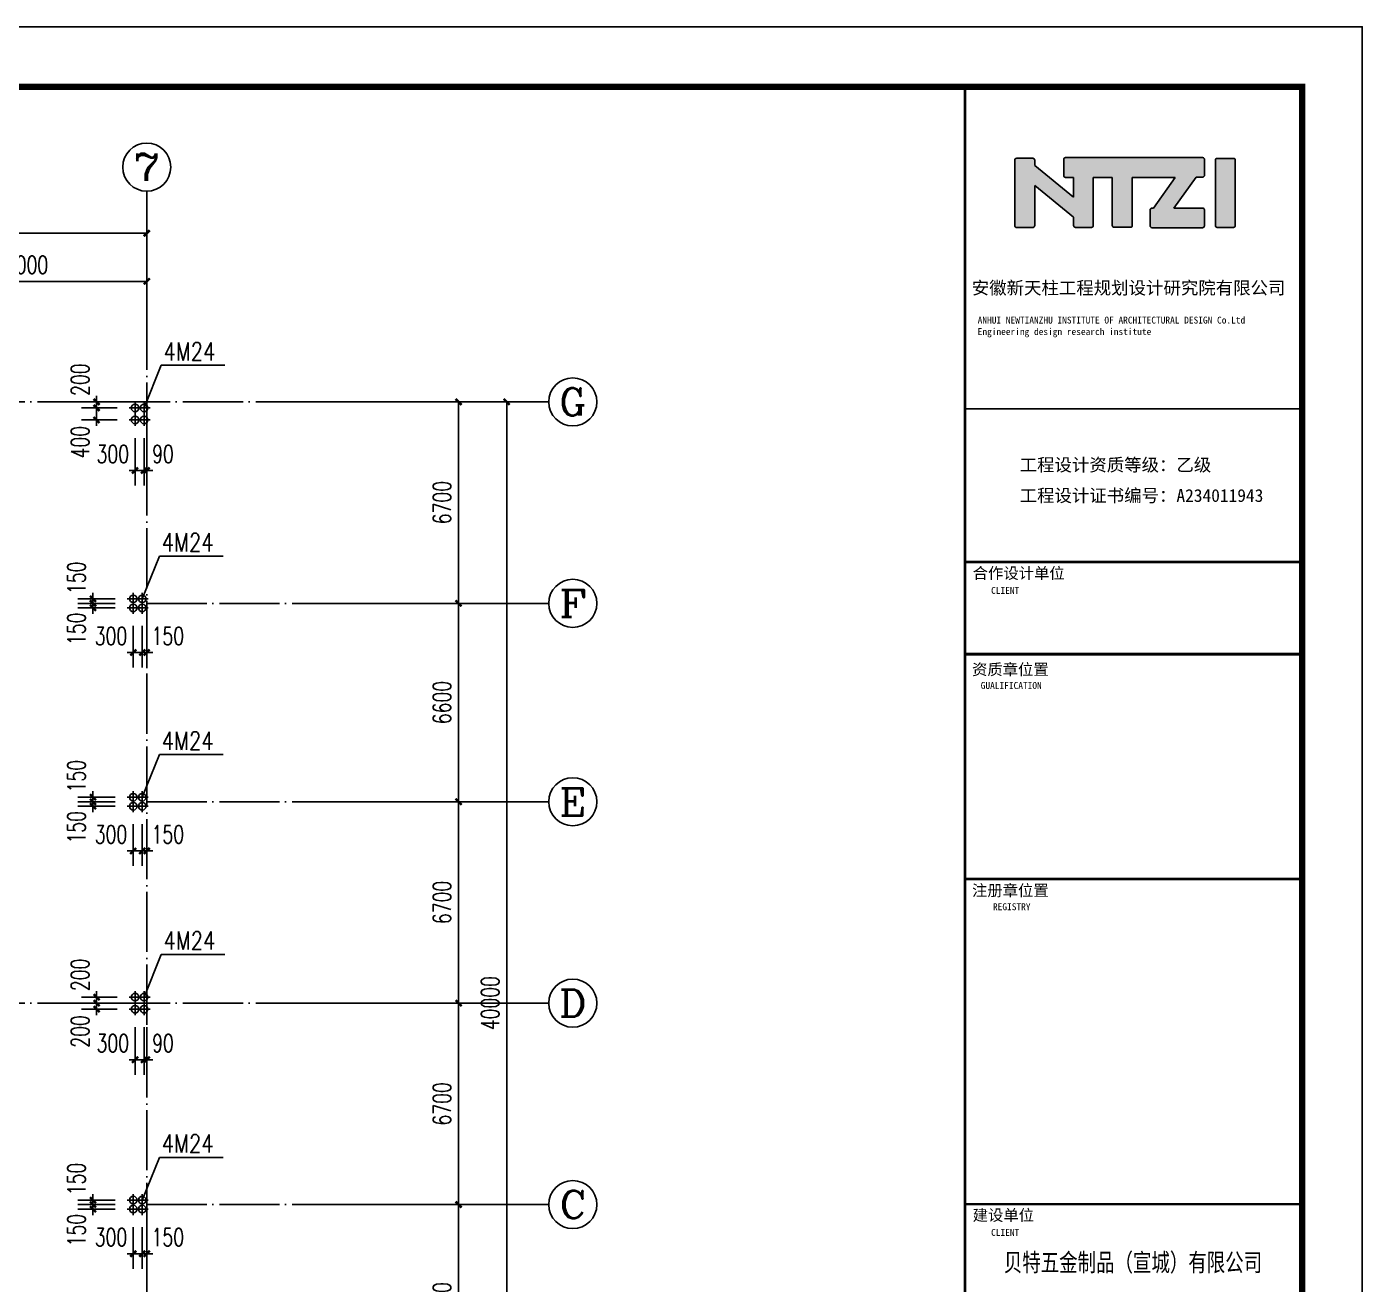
# Model space of a CAD drawing. Extents: x 36360094 to 36697644, y 75306 to 425482.
# Drawn here: x 36434463 to 36478894, y 117474 to 159306 of the extents above; entities that cross this region are included whole.
import ezdxf
from ezdxf.enums import TextEntityAlignment as Align

# ---------------------------------------------------------------- set-up
doc = ezdxf.new("R2010")
doc.units = 0
doc.header["$LTSCALE"] = 1000
doc.header["$MEASUREMENT"] = 0
for name, pattern in [('ACAD_ISO04W100', [30.5, 24, -3, 0.5, -3]), ('CENTER', [2, 1.25, -0.25, 0.25, -0.25]), ('DOTE', [2.42, 2, -0.2, 0.02, -0.2])]:
    doc.linetypes.add(name, pattern=pattern)
doc.layers.get('0').update_dxf_attribs({"linetype": 'CONTINUOUS'})
doc.layers.get('DEFPOINTS').update_dxf_attribs({"linetype": 'CONTINUOUS'})
for name, color, linetype in [('AXIS', 3, 'CONTINUOUS'), ('AXIS_TEXT', 7, 'CONTINUOUS'), ('DOTE', 1, 'ACAD_ISO04W100'), ('PUB_DIM', 3, 'CONTINUOUS'), ('PUB_TAB', 7, 'CONTINUOUS'), ('PUB_TEXT', 7, 'CONTINUOUS'), ('PUB_TITLE', 4, 'CONTINUOUS'), ('ROOF', 7, 'CONTINUOUS'), ('中心线', 9, 'CENTER'), ('锚栓', 6, 'CONTINUOUS')]:
    doc.layers.add(name, color=color, linetype=linetype)
doc.styles.add('_TCH_AXIS', font='COMPLEX', dxfattribs={"bigfont": 'GBCBIG'})
doc.styles.add('_TCH_DIM_T3', font='SIMPLEX', dxfattribs={"width": 0.705882, "bigfont": 'GBCBIG'})
doc.styles.add('character', font='romans.shx', dxfattribs={"width": 0.618, "bigfont": 'gbhzfs.shx'})
doc.styles.add('COMPLEX', font='COMPLEX')
doc.styles.add('STYLE-黑体', font='simhei.ttf')
doc.styles.add('TQ', font='')
doc.styles.get('TQ').set_extended_font_data('SimSun')
doc.dimstyles.new('_TCH_ARCH&&200', dxfattribs={"dimtxt": 595, "dimasz": 200, "dimexe": 500, "dimexo": 600, "dimgap": 252.5, "dimtad": 1, "dimdec": 0, "dimzin": 0, "dimdsep": 46, "dimtxsty": '_TCH_DIM_T3', "dimblk": 'ARCHTICK', "dimcen": 0.09, "dimclrt": 7, "dimazin": 2, "dimtfac": 1, "dimtdec": 0, "dimtix": 1, "dimtmove": 2, "dimatfit": 3, "dimfxl": 0, "dimtolj": 1, "dimtzin": 0, "dimarcsym": 0})

# ---------------------------------------------------------------- blocks, each defined once
blk = doc.blocks.new('tk0')
h = blk.add_hatch(color=256)
h.paths.add_polyline_path([(32852392, -1204546), (32853685, -1205603), (32853685, -1205878, 0.414214), (32853749, -1205942), (32854275, -1205942, 0.414214), (32854339, -1205878), (32854339, -1204280), (32854967, -1204280), (32854967, -1205875, 0.414214), (32855031, -1205939), (32855571, -1205939, 0.414214), (32855635, -1205875), (32855635, -1204280), (32857060, -1204280), (32856336, -1205302), (32856292, -1205302, 0.414214), (32856228, -1205366), (32856228, -1205892, 0.414214), (32856292, -1205956), (32857972, -1205956, 0.414214), (32858036, -1205892), (32858036, -1205362, 0.414214), (32857972, -1205298), (32857012, -1205298), (32857761, -1204270), (32857974, -1204270, 0.414214), (32858038, -1204206), (32858038, -1203685, 0.414214), (32857974, -1203621), (32853417, -1203621, 0.414214), (32853353, -1203685), (32853353, -1204218, 0.414214), (32853417, -1204282), (32853679, -1204282), (32853679, -1204939), (32852388, -1203885), (32852389, -1203708, 0.41489), (32852325, -1203644), (32851789, -1203644, 0.414214), (32851725, -1203708), (32851725, -1205882, 0.414214), (32851789, -1205946), (32852328, -1205946, 0.414214), (32852392, -1205882)])
h.paths.add_polyline_path([(32858400, -1205878, 0.414214), (32858464, -1205942), (32858999, -1205942, 0.414214), (32859063, -1205878), (32859063, -1203710, 0.414214), (32858999, -1203646), (32858464, -1203646, 0.414214), (32858400, -1203710)])
for p, q in [((32853417, -1203621), (32857974, -1203621)), ((32851725, -1205882), (32851725, -1203708)), ((32851789, -1203644), (32852325, -1203644)), ((32852389, -1203708), (32852388, -1203885)), ((32852388, -1203885), (32853679, -1204939)), ((32853353, -1204218), (32853353, -1203685)), ((32858038, -1203685), (32858038, -1204206)), ((32858400, -1205878), (32858400, -1203710)), ((32858464, -1203646), (32858999, -1203646)), ((32859063, -1203710), (32859063, -1205878)), ((32853679, -1204282), (32853417, -1204282)), ((32853679, -1204939), (32853679, -1204282)), ((32854967, -1204280), (32854339, -1204280)), ((32854339, -1204280), (32854339, -1205878)), ((32854967, -1205875), (32854967, -1204280)), ((32857060, -1204280), (32855635, -1204280)), ((32855635, -1204280), (32855635, -1205875)), ((32856336, -1205302), (32857060, -1204280)), ((32857761, -1204270), (32857012, -1205298)), ((32857974, -1204270), (32857761, -1204270)), ((32853685, -1205603), (32852392, -1204546)), ((32852392, -1204546), (32852392, -1205882)), ((32856228, -1205892), (32856228, -1205366)), ((32856292, -1205302), (32856336, -1205302)), ((32857012, -1205298), (32857972, -1205298)), ((32858036, -1205362), (32858036, -1205892)), ((32853685, -1205878), (32853685, -1205603)), ((32852328, -1205946), (32851789, -1205946)), ((32854275, -1205942), (32853749, -1205942)), ((32855571, -1205939), (32855031, -1205939)), ((32857972, -1205956), (32856292, -1205956)), ((32858999, -1205942), (32858464, -1205942))]:
    blk.add_line(p, q)
for centre, start, end in [((32853417, -1203685), 90, 180), ((32857974, -1203685), 0, 90), ((32851789, -1203708), 90, 180), ((32852325, -1203708), 359.8676, 90), ((32858464, -1203710), 90, 180), ((32858999, -1203710), 0, 90), ((32853417, -1204218), 180, 270), ((32857974, -1204206), 270, 0), ((32856292, -1205366), 90, 180), ((32857972, -1205362), 0, 90), ((32851789, -1205882), 180, 270), ((32852328, -1205882), 270, 0), ((32853749, -1205878), 180, 270), ((32854275, -1205878), 270, 0), ((32855031, -1205875), 180, 270), ((32855571, -1205875), 270, 0), ((32856292, -1205892), 180, 270), ((32857972, -1205892), 270, 0), ((32858464, -1205878), 180, 270), ((32858999, -1205878), 270, 0)]:
    blk.add_arc(centre, 64, start, end)
at = {"layer": 'PUB_TEXT'}
for q in [(32859815, -1201267), (32861287, -1202326)]:
    blk.add_line((32861287, -1201267), q, dxfattribs=at)
at = {"layer": 'PUB_TITLE'}
blk.add_line((32861287, -1201267), (32850067, -1201267), dxfattribs=at)
at = {"layer": 'PUB_TITLE', "lineweight": 40}
blk.add_line((32850062, -1220138), (32861282, -1220138), dxfattribs=at)
for points, const_width in [([(32850067, -1201267), (32850067, -1281267)], 85), ([(32850067, -1211977), (32861287, -1211977)], 51), ([(32850067, -1217077), (32861287, -1217077)], 85), ([(32850067, -1220137), (32861287, -1220137)], 85), ([(32850062, -1227618), (32861282, -1227618)], 85), ([(32850067, -1238433), (32861287, -1238433)], 85)]:
    blk.add_lwpolyline(points, dxfattribs=dict(at, const_width=const_width))
at = {"layer": 'PUB_TEXT', "char_height": 425, "attachment_point": 1, "style": 'TQ'}
for s, insert in [('安徽新天柱工程规划设计研究院有限公司 ', (32850295, -1207742)), ('工程设计资质等级：乙级 ', (32851887, -1213629)), ('工程设计证书编号：A234011943 ', (32851887, -1214649))]:
    blk.add_mtext(s, dxfattribs=dict(at, insert=insert))
at = {"layer": 'PUB_TEXT', "attachment_point": 1, "style": 'TQ'}
for s, insert, char_height, width in [('ANHUI NEWTIANZHU INSTITUTE OF ARCHITECTURAL DESIGN Co.Ltd\\PEngineering design research institute', (32850492, -1208912), 229.5, 10514.71), ('合作设计单位', (32850326, -1217257), 374, 3498.52), ('CLIENT', (32850938, -1217903), 229.5, 4799.1), ('资质章位置', (32850304, -1220460), 374, 4250), ('GUALIFICATION', (32850593, -1221066), 229.5, 5361.8), ('注册章位置', (32850304, -1227811), 374, 3060), ('REGISTRY', (32851001, -1228427), 229.5, 4799.1), ('建设单位', (32850326, -1238613), 374, 2223.6), ('CLIENT', (32850938, -1239259), 229.5, 4799.1)]:
    blk.add_mtext(s, dxfattribs=dict(at, insert=insert, char_height=char_height, width=width))
blk = doc.blocks.new('m')
at = {"layer": '锚栓'}
for p, q in [((2858390, 836587), (2858985, 836587)), ((2858688, 836885), (2858688, 836290))]:
    blk.add_line(p, q, dxfattribs=at)
blk.add_circle((2858688, 836587), 189, dxfattribs=at)
blk = doc.blocks.new('_ArchTick')
at = {"color": 0, "linetype": 'ByBlock', "const_width": 0.4}
blk.add_lwpolyline([(-0.5, -0.5), (0.5, 0.5)], dxfattribs=at)
blk = doc.blocks.new('*D468')
at = {"layer": 'DEFPOINTS', "color": 0}
for p in [(36436668, 140125), (36438007, 140125), (36438007, 139975)]:
    blk.add_point(p, dxfattribs=at)
at = {"layer": 'PUB_DIM', "color": 0, "lineweight": -2}
for p, q in [((36437407, 140125), (36436168, 140125)), ((36437407, 139975), (36436168, 139975)), ((36436668, 140125), (36436668, 140325)), ((36436668, 139975), (36436668, 140125)), ((36436668, 139975), (36436668, 139775))]:
    blk.add_line(p, q, dxfattribs=at)
at = {"layer": 'PUB_DIM', "color": 0, "lineweight": -2, "xscale": 200, "yscale": 200, "zscale": 200}
for p, rotation in [((36436668, 140125), 270), ((36436668, 139975), 90)]:
    blk.add_blockref('_ArchTick', p, dxfattribs=dict(at, rotation=rotation))
at = {"layer": 'PUB_DIM', "color": 7, "insert": (36436118, 139275), "char_height": 595, "attachment_point": 5, "rotation": 90, "style": '_TCH_DIM_T3'}
blk.add_mtext('\\A1;150', dxfattribs=at)
blk = doc.blocks.new('*D469')
at = {"layer": 'DEFPOINTS', "color": 0}
for p in [(36436668, 140275), (36438007, 140275), (36438007, 140125)]:
    blk.add_point(p, dxfattribs=at)
at = {"layer": 'PUB_DIM', "color": 0, "lineweight": -2}
for p, q in [((36436668, 140275), (36436668, 140475)), ((36437407, 140275), (36436168, 140275)), ((36437407, 140125), (36436168, 140125)), ((36436668, 140125), (36436668, 140275)), ((36436668, 140125), (36436668, 139925))]:
    blk.add_line(p, q, dxfattribs=at)
at = {"layer": 'PUB_DIM', "color": 0, "lineweight": -2, "xscale": 200, "yscale": 200, "zscale": 200}
for p, rotation in [((36436668, 140275), 270), ((36436668, 140125), 90)]:
    blk.add_blockref('_ArchTick', p, dxfattribs=dict(at, rotation=rotation))
at = {"layer": 'PUB_DIM', "color": 7, "insert": (36436118, 140975), "char_height": 595, "attachment_point": 5, "rotation": 90, "style": '_TCH_DIM_T3'}
blk.add_mtext('\\A1;150', dxfattribs=at)
blk = doc.blocks.new('*D470')
at = {"layer": 'DEFPOINTS', "color": 0}
for p in [(36438307, 139975), (36438457, 139975), (36438457, 138489)]:
    blk.add_point(p, dxfattribs=at)
at = {"layer": 'PUB_DIM', "color": 0, "lineweight": -2}
for p, q in [((36438307, 139375), (36438307, 137989)), ((36438457, 139375), (36438457, 137989)), ((36438307, 138489), (36438107, 138489)), ((36438307, 138489), (36438457, 138489)), ((36438457, 138489), (36438657, 138489))]:
    blk.add_line(p, q, dxfattribs=at)
at = {"layer": 'PUB_DIM', "color": 0, "lineweight": -2, "xscale": 200, "yscale": 200, "zscale": 200}
blk.add_blockref('_ArchTick', (36438307, 138489), dxfattribs=at)
at = {"layer": 'PUB_DIM', "color": 0, "lineweight": -2, "xscale": 200, "yscale": 200, "zscale": 200, "rotation": 180}
blk.add_blockref('_ArchTick', (36438457, 138489), dxfattribs=at)
at = {"layer": 'PUB_DIM', "color": 7, "insert": (36439157, 139039), "char_height": 595, "attachment_point": 5, "style": '_TCH_DIM_T3'}
blk.add_mtext('\\A1;150', dxfattribs=at)
blk = doc.blocks.new('*D471')
at = {"layer": 'DEFPOINTS', "color": 0}
for p in [(36438007, 139975), (36438307, 139975), (36438307, 138489)]:
    blk.add_point(p, dxfattribs=at)
at = {"layer": 'PUB_DIM', "color": 0, "lineweight": -2}
for p, q in [((36438007, 139375), (36438007, 137989)), ((36438307, 139375), (36438307, 137989)), ((36438007, 138489), (36437807, 138489)), ((36438007, 138489), (36438307, 138489)), ((36438307, 138489), (36438507, 138489))]:
    blk.add_line(p, q, dxfattribs=at)
at = {"layer": 'PUB_DIM', "color": 0, "lineweight": -2, "xscale": 200, "yscale": 200, "zscale": 200}
blk.add_blockref('_ArchTick', (36438007, 138489), dxfattribs=at)
at = {"layer": 'PUB_DIM', "color": 0, "lineweight": -2, "xscale": 200, "yscale": 200, "zscale": 200, "rotation": 180}
blk.add_blockref('_ArchTick', (36438307, 138489), dxfattribs=at)
at = {"layer": 'PUB_DIM', "color": 7, "insert": (36437267, 139039), "char_height": 595, "attachment_point": 5, "style": '_TCH_DIM_T3'}
blk.add_mtext('\\A1;300', dxfattribs=at)
blk = doc.blocks.new('*D476')
at = {"layer": 'DEFPOINTS', "color": 0}
for p in [(36436668, 133525), (36438007, 133525), (36438007, 133375)]:
    blk.add_point(p, dxfattribs=at)
at = {"layer": 'PUB_DIM', "color": 0, "lineweight": -2}
for p, q in [((36437407, 133525), (36436168, 133525)), ((36437407, 133375), (36436168, 133375)), ((36436668, 133525), (36436668, 133725)), ((36436668, 133375), (36436668, 133525)), ((36436668, 133375), (36436668, 133175))]:
    blk.add_line(p, q, dxfattribs=at)
at = {"layer": 'PUB_DIM', "color": 0, "lineweight": -2, "xscale": 200, "yscale": 200, "zscale": 200}
for p, rotation in [((36436668, 133525), 270), ((36436668, 133375), 90)]:
    blk.add_blockref('_ArchTick', p, dxfattribs=dict(at, rotation=rotation))
at = {"layer": 'PUB_DIM', "color": 7, "insert": (36436118, 132675), "char_height": 595, "attachment_point": 5, "rotation": 90, "style": '_TCH_DIM_T3'}
blk.add_mtext('\\A1;150', dxfattribs=at)
blk = doc.blocks.new('*D477')
at = {"layer": 'DEFPOINTS', "color": 0}
for p in [(36436668, 133675), (36438007, 133675), (36438007, 133525)]:
    blk.add_point(p, dxfattribs=at)
at = {"layer": 'PUB_DIM', "color": 0, "lineweight": -2}
for p, q in [((36436668, 133675), (36436668, 133875)), ((36437407, 133675), (36436168, 133675)), ((36437407, 133525), (36436168, 133525)), ((36436668, 133525), (36436668, 133675)), ((36436668, 133525), (36436668, 133325))]:
    blk.add_line(p, q, dxfattribs=at)
at = {"layer": 'PUB_DIM', "color": 0, "lineweight": -2, "xscale": 200, "yscale": 200, "zscale": 200}
for p, rotation in [((36436668, 133675), 270), ((36436668, 133525), 90)]:
    blk.add_blockref('_ArchTick', p, dxfattribs=dict(at, rotation=rotation))
at = {"layer": 'PUB_DIM', "color": 7, "insert": (36436118, 134375), "char_height": 595, "attachment_point": 5, "rotation": 90, "style": '_TCH_DIM_T3'}
blk.add_mtext('\\A1;150', dxfattribs=at)
blk = doc.blocks.new('*D478')
at = {"layer": 'DEFPOINTS', "color": 0}
for p in [(36438307, 133375), (36438457, 133375), (36438457, 131889)]:
    blk.add_point(p, dxfattribs=at)
at = {"layer": 'PUB_DIM', "color": 0, "lineweight": -2}
for p, q in [((36438307, 132775), (36438307, 131389)), ((36438457, 132775), (36438457, 131389)), ((36438307, 131889), (36438107, 131889)), ((36438307, 131889), (36438457, 131889)), ((36438457, 131889), (36438657, 131889))]:
    blk.add_line(p, q, dxfattribs=at)
at = {"layer": 'PUB_DIM', "color": 0, "lineweight": -2, "xscale": 200, "yscale": 200, "zscale": 200}
blk.add_blockref('_ArchTick', (36438307, 131889), dxfattribs=at)
at = {"layer": 'PUB_DIM', "color": 0, "lineweight": -2, "xscale": 200, "yscale": 200, "zscale": 200, "rotation": 180}
blk.add_blockref('_ArchTick', (36438457, 131889), dxfattribs=at)
at = {"layer": 'PUB_DIM', "color": 7, "insert": (36439157, 132439), "char_height": 595, "attachment_point": 5, "style": '_TCH_DIM_T3'}
blk.add_mtext('\\A1;150', dxfattribs=at)
blk = doc.blocks.new('*D479')
at = {"layer": 'DEFPOINTS', "color": 0}
for p in [(36438007, 133375), (36438307, 133375), (36438307, 131889)]:
    blk.add_point(p, dxfattribs=at)
at = {"layer": 'PUB_DIM', "color": 0, "lineweight": -2}
for p, q in [((36438007, 132775), (36438007, 131389)), ((36438307, 132775), (36438307, 131389)), ((36438007, 131889), (36437807, 131889)), ((36438007, 131889), (36438307, 131889)), ((36438307, 131889), (36438507, 131889))]:
    blk.add_line(p, q, dxfattribs=at)
at = {"layer": 'PUB_DIM', "color": 0, "lineweight": -2, "xscale": 200, "yscale": 200, "zscale": 200}
blk.add_blockref('_ArchTick', (36438007, 131889), dxfattribs=at)
at = {"layer": 'PUB_DIM', "color": 0, "lineweight": -2, "xscale": 200, "yscale": 200, "zscale": 200, "rotation": 180}
blk.add_blockref('_ArchTick', (36438307, 131889), dxfattribs=at)
at = {"layer": 'PUB_DIM', "color": 7, "insert": (36437267, 132439), "char_height": 595, "attachment_point": 5, "style": '_TCH_DIM_T3'}
blk.add_mtext('\\A1;300', dxfattribs=at)
blk = doc.blocks.new('*D484')
at = {"layer": 'DEFPOINTS', "color": 0}
for p in [(36436668, 120125), (36438007, 120125), (36438007, 119975)]:
    blk.add_point(p, dxfattribs=at)
at = {"layer": 'PUB_DIM', "color": 0, "lineweight": -2}
for p, q in [((36437407, 120125), (36436168, 120125)), ((36437407, 119975), (36436168, 119975)), ((36436668, 120125), (36436668, 120325)), ((36436668, 119975), (36436668, 120125)), ((36436668, 119975), (36436668, 119775))]:
    blk.add_line(p, q, dxfattribs=at)
at = {"layer": 'PUB_DIM', "color": 0, "lineweight": -2, "xscale": 200, "yscale": 200, "zscale": 200}
for p, rotation in [((36436668, 120125), 270), ((36436668, 119975), 90)]:
    blk.add_blockref('_ArchTick', p, dxfattribs=dict(at, rotation=rotation))
at = {"layer": 'PUB_DIM', "color": 7, "insert": (36436118, 119275), "char_height": 595, "attachment_point": 5, "rotation": 90, "style": '_TCH_DIM_T3'}
blk.add_mtext('\\A1;150', dxfattribs=at)
blk = doc.blocks.new('*D485')
at = {"layer": 'DEFPOINTS', "color": 0}
for p in [(36436668, 120275), (36438007, 120275), (36438007, 120125)]:
    blk.add_point(p, dxfattribs=at)
at = {"layer": 'PUB_DIM', "color": 0, "lineweight": -2}
for p, q in [((36436668, 120275), (36436668, 120475)), ((36437407, 120275), (36436168, 120275)), ((36437407, 120125), (36436168, 120125)), ((36436668, 120125), (36436668, 120275)), ((36436668, 120125), (36436668, 119925))]:
    blk.add_line(p, q, dxfattribs=at)
at = {"layer": 'PUB_DIM', "color": 0, "lineweight": -2, "xscale": 200, "yscale": 200, "zscale": 200}
for p, rotation in [((36436668, 120275), 270), ((36436668, 120125), 90)]:
    blk.add_blockref('_ArchTick', p, dxfattribs=dict(at, rotation=rotation))
at = {"layer": 'PUB_DIM', "color": 7, "insert": (36436118, 120975), "char_height": 595, "attachment_point": 5, "rotation": 90, "style": '_TCH_DIM_T3'}
blk.add_mtext('\\A1;150', dxfattribs=at)
blk = doc.blocks.new('*D486')
at = {"layer": 'DEFPOINTS', "color": 0}
for p in [(36438307, 119975), (36438457, 119975), (36438457, 118489)]:
    blk.add_point(p, dxfattribs=at)
at = {"layer": 'PUB_DIM', "color": 0, "lineweight": -2}
for p, q in [((36438307, 119375), (36438307, 117989)), ((36438457, 119375), (36438457, 117989)), ((36438307, 118489), (36438107, 118489)), ((36438307, 118489), (36438457, 118489)), ((36438457, 118489), (36438657, 118489))]:
    blk.add_line(p, q, dxfattribs=at)
at = {"layer": 'PUB_DIM', "color": 0, "lineweight": -2, "xscale": 200, "yscale": 200, "zscale": 200}
blk.add_blockref('_ArchTick', (36438307, 118489), dxfattribs=at)
at = {"layer": 'PUB_DIM', "color": 0, "lineweight": -2, "xscale": 200, "yscale": 200, "zscale": 200, "rotation": 180}
blk.add_blockref('_ArchTick', (36438457, 118489), dxfattribs=at)
at = {"layer": 'PUB_DIM', "color": 7, "insert": (36439157, 119039), "char_height": 595, "attachment_point": 5, "style": '_TCH_DIM_T3'}
blk.add_mtext('\\A1;150', dxfattribs=at)
blk = doc.blocks.new('*D487')
at = {"layer": 'DEFPOINTS', "color": 0}
for p in [(36438007, 119975), (36438307, 119975), (36438307, 118489)]:
    blk.add_point(p, dxfattribs=at)
at = {"layer": 'PUB_DIM', "color": 0, "lineweight": -2}
for p, q in [((36438007, 119375), (36438007, 117989)), ((36438307, 119375), (36438307, 117989)), ((36438007, 118489), (36437807, 118489)), ((36438007, 118489), (36438307, 118489)), ((36438307, 118489), (36438507, 118489))]:
    blk.add_line(p, q, dxfattribs=at)
at = {"layer": 'PUB_DIM', "color": 0, "lineweight": -2, "xscale": 200, "yscale": 200, "zscale": 200}
blk.add_blockref('_ArchTick', (36438007, 118489), dxfattribs=at)
at = {"layer": 'PUB_DIM', "color": 0, "lineweight": -2, "xscale": 200, "yscale": 200, "zscale": 200, "rotation": 180}
blk.add_blockref('_ArchTick', (36438307, 118489), dxfattribs=at)
at = {"layer": 'PUB_DIM', "color": 7, "insert": (36437267, 119039), "char_height": 595, "attachment_point": 5, "style": '_TCH_DIM_T3'}
blk.add_mtext('\\A1;300', dxfattribs=at)
blk = doc.blocks.new('*D494')
at = {"layer": 'DEFPOINTS', "color": 0}
for p in [(36436788, 146825), (36438067, 146825), (36438067, 146625)]:
    blk.add_point(p, dxfattribs=at)
at = {"layer": 'PUB_DIM', "color": 0, "lineweight": -2}
for p, q in [((36437467, 146825), (36436288, 146825)), ((36437467, 146625), (36436288, 146625)), ((36436788, 146825), (36436788, 147025)), ((36436788, 146625), (36436788, 146825)), ((36436788, 146625), (36436788, 146425))]:
    blk.add_line(p, q, dxfattribs=at)
at = {"layer": 'PUB_DIM', "color": 0, "lineweight": -2, "xscale": 200, "yscale": 200, "zscale": 200}
for p, rotation in [((36436788, 146825), 270), ((36436788, 146625), 90)]:
    blk.add_blockref('_ArchTick', p, dxfattribs=dict(at, rotation=rotation))
at = {"layer": 'PUB_DIM', "color": 7, "insert": (36436238, 147565), "char_height": 595, "attachment_point": 5, "rotation": 90, "style": '_TCH_DIM_T3'}
blk.add_mtext('\\A1;200', dxfattribs=at)
blk = doc.blocks.new('*D495')
at = {"layer": 'DEFPOINTS', "color": 0}
for p in [(36436788, 146625), (36438067, 146625), (36438067, 146225)]:
    blk.add_point(p, dxfattribs=at)
at = {"layer": 'PUB_DIM', "color": 0, "lineweight": -2}
for p, q in [((36437467, 146625), (36436288, 146625)), ((36436788, 146625), (36436788, 146825)), ((36436788, 146225), (36436788, 146625)), ((36437467, 146225), (36436288, 146225)), ((36436788, 146225), (36436788, 146025))]:
    blk.add_line(p, q, dxfattribs=at)
at = {"layer": 'PUB_DIM', "color": 0, "lineweight": -2, "xscale": 200, "yscale": 200, "zscale": 200}
for p, rotation in [((36436788, 146625), 270), ((36436788, 146225), 90)]:
    blk.add_blockref('_ArchTick', p, dxfattribs=dict(at, rotation=rotation))
at = {"layer": 'PUB_DIM', "color": 7, "insert": (36436238, 145485), "char_height": 595, "attachment_point": 5, "rotation": 90, "style": '_TCH_DIM_T3'}
blk.add_mtext('\\A1;400', dxfattribs=at)
blk = doc.blocks.new('*D496')
at = {"layer": 'DEFPOINTS', "color": 0}
for p in [(36436788, 127025), (36438067, 127025), (36438067, 126825)]:
    blk.add_point(p, dxfattribs=at)
at = {"layer": 'PUB_DIM', "color": 0, "lineweight": -2}
for p, q in [((36436788, 127025), (36436788, 127225)), ((36437467, 127025), (36436288, 127025)), ((36437467, 126825), (36436288, 126825)), ((36436788, 126825), (36436788, 127025)), ((36436788, 126825), (36436788, 126625))]:
    blk.add_line(p, q, dxfattribs=at)
at = {"layer": 'PUB_DIM', "color": 0, "lineweight": -2, "xscale": 200, "yscale": 200, "zscale": 200}
for p, rotation in [((36436788, 127025), 270), ((36436788, 126825), 90)]:
    blk.add_blockref('_ArchTick', p, dxfattribs=dict(at, rotation=rotation))
at = {"layer": 'PUB_DIM', "color": 7, "insert": (36436238, 127765), "char_height": 595, "attachment_point": 5, "rotation": 90, "style": '_TCH_DIM_T3'}
blk.add_mtext('\\A1;200', dxfattribs=at)
blk = doc.blocks.new('*D497')
at = {"layer": 'DEFPOINTS', "color": 0}
for p in [(36436788, 126825), (36438067, 126825), (36438067, 126625)]:
    blk.add_point(p, dxfattribs=at)
at = {"layer": 'PUB_DIM', "color": 0, "lineweight": -2}
for p, q in [((36437467, 126825), (36436288, 126825)), ((36436788, 126825), (36436788, 127025)), ((36436788, 126625), (36436788, 126825)), ((36437467, 126625), (36436288, 126625)), ((36436788, 126625), (36436788, 126425))]:
    blk.add_line(p, q, dxfattribs=at)
at = {"layer": 'PUB_DIM', "color": 0, "lineweight": -2, "xscale": 200, "yscale": 200, "zscale": 200}
for p, rotation in [((36436788, 126825), 270), ((36436788, 126625), 90)]:
    blk.add_blockref('_ArchTick', p, dxfattribs=dict(at, rotation=rotation))
at = {"layer": 'PUB_DIM', "color": 7, "insert": (36436238, 125885), "char_height": 595, "attachment_point": 5, "rotation": 90, "style": '_TCH_DIM_T3'}
blk.add_mtext('\\A1;200', dxfattribs=at)
blk = doc.blocks.new('*D500')
at = {"layer": 'DEFPOINTS', "color": 0}
for p in [(36438367, 146225), (36438457, 146225), (36438457, 144544)]:
    blk.add_point(p, dxfattribs=at)
at = {"layer": 'PUB_DIM', "color": 0, "lineweight": -2}
for p, q in [((36438367, 145625), (36438367, 144044)), ((36438457, 145625), (36438457, 144044)), ((36438367, 144544), (36438167, 144544)), ((36438367, 144544), (36438457, 144544)), ((36438457, 144544), (36438657, 144544))]:
    blk.add_line(p, q, dxfattribs=at)
at = {"layer": 'PUB_DIM', "color": 0, "lineweight": -2, "xscale": 200, "yscale": 200, "zscale": 200}
blk.add_blockref('_ArchTick', (36438367, 144544), dxfattribs=at)
at = {"layer": 'PUB_DIM', "color": 0, "lineweight": -2, "xscale": 200, "yscale": 200, "zscale": 200, "rotation": 180}
blk.add_blockref('_ArchTick', (36438457, 144544), dxfattribs=at)
at = {"layer": 'PUB_DIM', "color": 7, "insert": (36438997, 145094), "char_height": 595, "attachment_point": 5, "style": '_TCH_DIM_T3'}
blk.add_mtext('\\A1;90', dxfattribs=at)
blk = doc.blocks.new('*D501')
at = {"layer": 'DEFPOINTS', "color": 0}
for p in [(36438067, 146225), (36438367, 146225), (36438367, 144544)]:
    blk.add_point(p, dxfattribs=at)
at = {"layer": 'PUB_DIM', "color": 0, "lineweight": -2}
for p, q in [((36438067, 145625), (36438067, 144044)), ((36438367, 145625), (36438367, 144044)), ((36438067, 144544), (36437867, 144544)), ((36438067, 144544), (36438367, 144544)), ((36438367, 144544), (36438567, 144544))]:
    blk.add_line(p, q, dxfattribs=at)
at = {"layer": 'PUB_DIM', "color": 0, "lineweight": -2, "xscale": 200, "yscale": 200, "zscale": 200}
blk.add_blockref('_ArchTick', (36438067, 144544), dxfattribs=at)
at = {"layer": 'PUB_DIM', "color": 0, "lineweight": -2, "xscale": 200, "yscale": 200, "zscale": 200, "rotation": 180}
blk.add_blockref('_ArchTick', (36438367, 144544), dxfattribs=at)
at = {"layer": 'PUB_DIM', "color": 7, "insert": (36437327, 145094), "char_height": 595, "attachment_point": 5, "style": '_TCH_DIM_T3'}
blk.add_mtext('\\A1;300', dxfattribs=at)
blk = doc.blocks.new('*D502')
at = {"layer": 'DEFPOINTS', "color": 0}
for p in [(36438367, 126625), (36438457, 126625), (36438457, 124944)]:
    blk.add_point(p, dxfattribs=at)
at = {"layer": 'PUB_DIM', "color": 0, "lineweight": -2}
for p, q in [((36438367, 126025), (36438367, 124444)), ((36438457, 126025), (36438457, 124444)), ((36438367, 124944), (36438167, 124944)), ((36438367, 124944), (36438457, 124944)), ((36438457, 124944), (36438657, 124944))]:
    blk.add_line(p, q, dxfattribs=at)
at = {"layer": 'PUB_DIM', "color": 0, "lineweight": -2, "xscale": 200, "yscale": 200, "zscale": 200}
blk.add_blockref('_ArchTick', (36438367, 124944), dxfattribs=at)
at = {"layer": 'PUB_DIM', "color": 0, "lineweight": -2, "xscale": 200, "yscale": 200, "zscale": 200, "rotation": 180}
blk.add_blockref('_ArchTick', (36438457, 124944), dxfattribs=at)
at = {"layer": 'PUB_DIM', "color": 7, "insert": (36438997, 125494), "char_height": 595, "attachment_point": 5, "style": '_TCH_DIM_T3'}
blk.add_mtext('\\A1;90', dxfattribs=at)
blk = doc.blocks.new('*D503')
at = {"layer": 'DEFPOINTS', "color": 0}
for p in [(36438067, 126625), (36438367, 126625), (36438367, 124944)]:
    blk.add_point(p, dxfattribs=at)
at = {"layer": 'PUB_DIM', "color": 0, "lineweight": -2}
for p, q in [((36438067, 126025), (36438067, 124444)), ((36438367, 126025), (36438367, 124444)), ((36438067, 124944), (36437867, 124944)), ((36438067, 124944), (36438367, 124944)), ((36438367, 124944), (36438567, 124944))]:
    blk.add_line(p, q, dxfattribs=at)
at = {"layer": 'PUB_DIM', "color": 0, "lineweight": -2, "xscale": 200, "yscale": 200, "zscale": 200}
blk.add_blockref('_ArchTick', (36438067, 124944), dxfattribs=at)
at = {"layer": 'PUB_DIM', "color": 0, "lineweight": -2, "xscale": 200, "yscale": 200, "zscale": 200, "rotation": 180}
blk.add_blockref('_ArchTick', (36438367, 124944), dxfattribs=at)
at = {"layer": 'PUB_DIM', "color": 7, "insert": (36437327, 125494), "char_height": 595, "attachment_point": 5, "style": '_TCH_DIM_T3'}
blk.add_mtext('\\A1;300', dxfattribs=at)
blk = doc.blocks.new('*D537')
at = {"layer": 'AXIS', "color": 0, "lineweight": -2}
for p, q in [((36444430, 120125), (36449330, 120125)), ((36448830, 113525), (36448830, 120125)), ((36444430, 113525), (36449330, 113525))]:
    blk.add_line(p, q, dxfattribs=at)
at = {"layer": 'DEFPOINTS', "color": 0}
for p in [(36443830, 120125), (36448830, 120125), (36443830, 113525)]:
    blk.add_point(p, dxfattribs=at)
at = {"layer": 'AXIS', "color": 0, "lineweight": -2, "xscale": 200, "yscale": 200, "zscale": 200}
for p, rotation in [((36448830, 120125), 90), ((36448830, 113525), 270)]:
    blk.add_blockref('_ArchTick', p, dxfattribs=dict(at, rotation=rotation))
at = {"layer": 'AXIS', "color": 7, "insert": (36448280, 116825), "char_height": 595, "attachment_point": 5, "rotation": 90, "style": '_TCH_DIM_T3'}
blk.add_mtext('\\A1;6600', dxfattribs=at)
blk = doc.blocks.new('*D538')
at = {"layer": 'AXIS', "color": 0, "lineweight": -2}
for p, q in [((36444430, 126825), (36449330, 126825)), ((36448830, 120125), (36448830, 126825)), ((36444430, 120125), (36449330, 120125))]:
    blk.add_line(p, q, dxfattribs=at)
at = {"layer": 'DEFPOINTS', "color": 0}
for p in [(36443830, 126825), (36448830, 126825), (36443830, 120125)]:
    blk.add_point(p, dxfattribs=at)
at = {"layer": 'AXIS', "color": 0, "lineweight": -2, "xscale": 200, "yscale": 200, "zscale": 200}
for p, rotation in [((36448830, 126825), 90), ((36448830, 120125), 270)]:
    blk.add_blockref('_ArchTick', p, dxfattribs=dict(at, rotation=rotation))
at = {"layer": 'AXIS', "color": 7, "insert": (36448280, 123475), "char_height": 595, "attachment_point": 5, "rotation": 90, "style": '_TCH_DIM_T3'}
blk.add_mtext('\\A1;6700', dxfattribs=at)
blk = doc.blocks.new('*D539')
at = {"layer": 'AXIS', "color": 0, "lineweight": -2}
for p, q in [((36444430, 133525), (36449330, 133525)), ((36448830, 126825), (36448830, 133525)), ((36444430, 126825), (36449330, 126825))]:
    blk.add_line(p, q, dxfattribs=at)
at = {"layer": 'DEFPOINTS', "color": 0}
for p in [(36443830, 133525), (36448830, 133525), (36443830, 126825)]:
    blk.add_point(p, dxfattribs=at)
at = {"layer": 'AXIS', "color": 0, "lineweight": -2, "xscale": 200, "yscale": 200, "zscale": 200}
for p, rotation in [((36448830, 133525), 90), ((36448830, 126825), 270)]:
    blk.add_blockref('_ArchTick', p, dxfattribs=dict(at, rotation=rotation))
at = {"layer": 'AXIS', "color": 7, "insert": (36448280, 130175), "char_height": 595, "attachment_point": 5, "rotation": 90, "style": '_TCH_DIM_T3'}
blk.add_mtext('\\A1;6700', dxfattribs=at)
blk = doc.blocks.new('*D540')
at = {"layer": 'AXIS', "color": 0, "lineweight": -2}
for p, q in [((36444430, 140125), (36449330, 140125)), ((36448830, 133525), (36448830, 140125)), ((36444430, 133525), (36449330, 133525))]:
    blk.add_line(p, q, dxfattribs=at)
at = {"layer": 'DEFPOINTS', "color": 0}
for p in [(36443830, 140125), (36448830, 140125), (36443830, 133525)]:
    blk.add_point(p, dxfattribs=at)
at = {"layer": 'AXIS', "color": 0, "lineweight": -2, "xscale": 200, "yscale": 200, "zscale": 200}
for p, rotation in [((36448830, 140125), 90), ((36448830, 133525), 270)]:
    blk.add_blockref('_ArchTick', p, dxfattribs=dict(at, rotation=rotation))
at = {"layer": 'AXIS', "color": 7, "insert": (36448280, 136825), "char_height": 595, "attachment_point": 5, "rotation": 90, "style": '_TCH_DIM_T3'}
blk.add_mtext('\\A1;6600', dxfattribs=at)
blk = doc.blocks.new('*D541')
at = {"layer": 'AXIS', "color": 0, "lineweight": -2}
for p, q in [((36444430, 146825), (36449330, 146825)), ((36448830, 140125), (36448830, 146825)), ((36444430, 140125), (36449330, 140125))]:
    blk.add_line(p, q, dxfattribs=at)
at = {"layer": 'DEFPOINTS', "color": 0}
for p in [(36443830, 146825), (36448830, 146825), (36443830, 140125)]:
    blk.add_point(p, dxfattribs=at)
at = {"layer": 'AXIS', "color": 0, "lineweight": -2, "xscale": 200, "yscale": 200, "zscale": 200}
for p, rotation in [((36448830, 146825), 90), ((36448830, 140125), 270)]:
    blk.add_blockref('_ArchTick', p, dxfattribs=dict(at, rotation=rotation))
at = {"layer": 'AXIS', "color": 7, "insert": (36448280, 143475), "char_height": 595, "attachment_point": 5, "rotation": 90, "style": '_TCH_DIM_T3'}
blk.add_mtext('\\A1;6700', dxfattribs=at)
blk = doc.blocks.new('*D542')
at = {"layer": 'AXIS', "color": 0, "lineweight": -2}
for p, q in [((36444430, 146825), (36450930, 146825)), ((36450430, 106825), (36450430, 146825)), ((36444430, 106825), (36450930, 106825))]:
    blk.add_line(p, q, dxfattribs=at)
at = {"layer": 'DEFPOINTS', "color": 0}
for p in [(36443830, 146825), (36450430, 146825), (36443830, 106825)]:
    blk.add_point(p, dxfattribs=at)
at = {"layer": 'AXIS', "color": 0, "lineweight": -2, "xscale": 200, "yscale": 200, "zscale": 200}
for p, rotation in [((36450430, 146825), 90), ((36450430, 106825), 270)]:
    blk.add_blockref('_ArchTick', p, dxfattribs=dict(at, rotation=rotation))
at = {"layer": 'AXIS', "color": 7, "insert": (36449880, 126825), "char_height": 595, "attachment_point": 5, "rotation": 90, "style": '_TCH_DIM_T3'}
blk.add_mtext('\\A1;40000', dxfattribs=at)
blk = doc.blocks.new('*D555')
at = {"layer": 'AXIS', "color": 0, "lineweight": -2}
for p, q in [((36430457, 149396), (36430457, 151336)), ((36438457, 149396), (36438457, 151336)), ((36430457, 150836), (36438457, 150836))]:
    blk.add_line(p, q, dxfattribs=at)
at = {"layer": 'DEFPOINTS', "color": 0}
for p in [(36438457, 150836), (36430457, 148796), (36438457, 148796)]:
    blk.add_point(p, dxfattribs=at)
at = {"layer": 'AXIS', "color": 0, "lineweight": -2, "xscale": 200, "yscale": 200, "zscale": 200, "rotation": 180}
blk.add_blockref('_ArchTick', (36430457, 150836), dxfattribs=at)
at = {"layer": 'AXIS', "color": 0, "lineweight": -2, "xscale": 200, "yscale": 200, "zscale": 200}
blk.add_blockref('_ArchTick', (36438457, 150836), dxfattribs=at)
at = {"layer": 'AXIS', "color": 7, "insert": (36434457, 151386), "char_height": 595, "attachment_point": 5, "style": '_TCH_DIM_T3'}
blk.add_mtext('\\A1;8000', dxfattribs=at)
blk = doc.blocks.new('*D556')
at = {"layer": 'AXIS', "color": 0, "lineweight": -2}
for p, q in [((36390457, 149396), (36390457, 152936)), ((36438457, 149396), (36438457, 152936)), ((36390457, 152436), (36438457, 152436))]:
    blk.add_line(p, q, dxfattribs=at)
at = {"layer": 'DEFPOINTS', "color": 0}
for p in [(36438457, 152436), (36390457, 148796), (36438457, 148796)]:
    blk.add_point(p, dxfattribs=at)
at = {"layer": 'AXIS', "color": 0, "lineweight": -2, "xscale": 200, "yscale": 200, "zscale": 200, "rotation": 180}
blk.add_blockref('_ArchTick', (36390457, 152436), dxfattribs=at)
at = {"layer": 'AXIS', "color": 0, "lineweight": -2, "xscale": 200, "yscale": 200, "zscale": 200}
blk.add_blockref('_ArchTick', (36438457, 152436), dxfattribs=at)
at = {"layer": 'AXIS', "color": 7, "insert": (36414457, 152986), "char_height": 595, "attachment_point": 5, "style": '_TCH_DIM_T3'}
blk.add_mtext('\\A1;48000', dxfattribs=at)
blk = doc.blocks.new('_AXISO')
blk.add_circle((0, 0), 0.5)
at = {"layer": 'AXIS_TEXT', "style": 'COMPLEX', "width": 1.041667}
blk.add_attdef('A', text='', height=0.56, dxfattribs=at).set_placement((-0.25, -0.28), (0.25, -0.28), align=Align.FIT)

msp = doc.modelspace()

# ---------------------------------------------------------------- linework, layer by layer
at = {"layer": 'AXIS'}
for p, q in [((36438456.8, 148795.8), (36438456.8, 153835.6)), ((36443829.9, 146825), (36451829.9, 146825)), ((36443829.9, 140125), (36451829.9, 140125)), ((36443829.9, 133525), (36451829.9, 133525)), ((36443829.9, 126825), (36451829.9, 126825)), ((36443829.9, 120125), (36451829.9, 120125))]:
    msp.add_line(p, q, dxfattribs=at)
msp.add_circle((36438456.8, 154635.6), 800, dxfattribs=at)
at = {"layer": 'DOTE', "linetype": 'DOTE'}
for p, q in [((36438456.8, 104328.4), (36438456.8, 148795.8)), ((36386420.5, 146825), (36443829.9, 146825)), ((36438456.8, 140125), (36443829.9, 140125)), ((36438456.8, 133525), (36443829.9, 133525)), ((36386420.5, 126825), (36443829.9, 126825)), ((36438456.8, 120125), (36443829.9, 120125))]:
    msp.add_line(p, q, dxfattribs=at)
at = {"layer": 'PUB_TITLE'}
msp.add_lwpolyline([(36360094.2, 75306.4), (36478894.2, 75306.4), (36478894.2, 159306.4), (36360094.2, 159306.4)], close=True, dxfattribs=at)
at = {"layer": 'PUB_TITLE', "const_width": 200}
msp.add_lwpolyline([(36365094.2, 77306.4), (36476894.2, 77306.4), (36476894.2, 157306.4), (36365094.2, 157306.4)], close=True, dxfattribs=at)
at = {"layer": '中心线', "linetype": 'ByBlock', "ltscale": 1.875}
for p, q in [((36438366.8, 146625), (36438940.3, 148046.6)), ((36441055.6, 148046.6), (36438940.3, 148046.6)), ((36438306.8, 140275), (36438880.3, 141696.6)), ((36440995.6, 141696.6), (36438880.3, 141696.6)), ((36438306.8, 133675), (36438880.3, 135096.6)), ((36440995.6, 135096.6), (36438880.3, 135096.6)), ((36438366.8, 127025), (36438940.3, 128446.6)), ((36441055.6, 128446.6), (36438940.3, 128446.6)), ((36438306.8, 120275), (36438880.3, 121696.6)), ((36440995.6, 121696.6), (36438880.3, 121696.6))]:
    msp.add_line(p, q, dxfattribs=at)

# ---------------------------------------------------------------- block references
msp.add_blockref('tk0', (3615607.4, 1358573.7))
at = {"layer": 'AXIS'}
ref = msp.add_blockref('_AXISO', (36452629.9, 146825), dxfattribs=dict(at, xscale=1600, yscale=1600, zscale=1600))
ref.add_attrib('A', 'G', dxfattribs={"layer": 'AXIS_TEXT', "height": 905.1, "style": '_TCH_AXIS', "width": 1.166667}).set_placement((36452177.3, 146372.5), (36453082.4, 146372.5), align=Align.FIT)
ref = msp.add_blockref('_AXISO', (36452629.9, 140125), dxfattribs=dict(at, xscale=1600, yscale=1600, zscale=1600))
ref.add_attrib('A', 'F', dxfattribs={"layer": 'AXIS_TEXT', "height": 905.1, "style": '_TCH_AXIS', "width": 1.3125}).set_placement((36452177.3, 139672.5), (36453082.4, 139672.5), align=Align.FIT)
ref = msp.add_blockref('_AXISO', (36452629.9, 133525), dxfattribs=dict(at, xscale=1600, yscale=1600, zscale=1600))
ref.add_attrib('A', 'E', dxfattribs={"layer": 'AXIS_TEXT', "height": 905.1, "style": '_TCH_AXIS', "width": 1.3125}).set_placement((36452177.3, 133072.5), (36453082.4, 133072.5), align=Align.FIT)
ref = msp.add_blockref('_AXISO', (36452629.9, 126825), dxfattribs=dict(at, xscale=1600, yscale=1600, zscale=1600))
ref.add_attrib('A', 'D', dxfattribs={"layer": 'AXIS_TEXT', "height": 905.1, "style": '_TCH_AXIS', "width": 1.235294}).set_placement((36452177.3, 126372.5), (36453082.4, 126372.5), align=Align.FIT)
ref = msp.add_blockref('_AXISO', (36452629.9, 120125), dxfattribs=dict(at, xscale=1600, yscale=1600, zscale=1600))
ref.add_attrib('A', 'C', dxfattribs={"layer": 'AXIS_TEXT', "height": 905.1, "style": '_TCH_AXIS', "width": 1.4}).set_placement((36452177.3, 119672.5), (36453082.4, 119672.5), align=Align.FIT)
at = {"layer": 'ROOF', "xscale": 0.6666666716337204, "yscale": 0.6666666716337204, "zscale": 0.6666666716337204}
for p in [(34532274.9, -411099.8), (34532574.9, -411099.8), (34532274.9, -411499.8), (34532574.9, -411499.8)]:
    msp.add_blockref('m', p, dxfattribs=at)
at = {"layer": 'ROOF', "xscale": -0.6666666716337204, "yscale": 0.6666666716337204, "zscale": 0.6666666716337204, "rotation": 180}
for p in [(34532214.9, 697999.8), (34532514.9, 697999.8), (34532214.9, 697699.8), (34532514.9, 697699.8), (34532214.9, 691399.8), (34532514.9, 691399.8), (34532214.9, 691099.8), (34532514.9, 691099.8), (34532274.9, 684749.8), (34532574.9, 684749.8), (34532274.9, 684349.8), (34532574.9, 684349.8), (34532214.9, 677999.8), (34532514.9, 677999.8), (34532214.9, 677699.8), (34532514.9, 677699.8)]:
    msp.add_blockref('m', p, dxfattribs=at)

# ---------------------------------------------------------------- texts
at = {"layer": 'AXIS_TEXT', "style": '_TCH_AXIS', "width": 1.5}
msp.add_text('7', height=905.1, dxfattribs=at).set_placement((36438004.3, 154183), (36438909.4, 154183), align=Align.FIT)
at = {"layer": 'PUB_TAB', "lineweight": -3, "style": 'STYLE-黑体', "width": 0.75}
msp.add_text('贝特五金制品（宣城）有限公司', height=600, dxfattribs=at).set_placement((36471266.1, 117903.3), align=Align.CENTER)
at = {"layer": 'PUB_TEXT', "color": 7, "lineweight": -3, "style": 'character', "width": 0.8}
for p in [(36439014, 148205), (36438954, 141855), (36438954, 135255), (36439014, 128605), (36438954, 121855)]:
    msp.add_text('4M24', height=600, dxfattribs=at).set_placement(p)

# ---------------------------------------------------------------- dimensions: what is measured, and where the dimension line sits
at = {"layer": 'AXIS'}
for p1, p2, distance, picture, middle in [((36390456.8, 148795.8), (36438456.8, 148795.8), 3639.8, '*D556', (36414456.8, 152985.6)), ((36430456.8, 148795.8), (36438456.8, 148795.8), 2039.8, '*D555', (36434456.8, 151385.6)), ((36443829.9, 140125), (36443829.9, 146825), -5000, '*D541', (36448279.9, 143475)), ((36443829.9, 106825), (36443829.9, 146825), -6600, '*D542', (36449879.9, 126825)), ((36443829.9, 133525), (36443829.9, 140125), -5000, '*D540', (36448279.9, 136825)), ((36443829.9, 126825), (36443829.9, 133525), -5000, '*D539', (36448279.9, 130175)), ((36443829.9, 120125), (36443829.9, 126825), -5000, '*D538', (36448279.9, 123475)), ((36443829.9, 113525), (36443829.9, 120125), -5000, '*D537', (36448279.9, 116825))]:
    dim = msp.add_aligned_dim(p1=p1, p2=p2, distance=distance, dimstyle='_TCH_ARCH&&200', dxfattribs=at)
    dim.commit()
    dim.dimension.update_dxf_attribs({"geometry": picture, "text_midpoint": middle})
at = {"layer": 'PUB_DIM'}
for base, p1, p2, angle, picture, middle in [((36436788.5, 146825), (36438066.8, 146625), (36438066.8, 146825), 90, '*D494', (36436238.5, 147565)), ((36436788.5, 146625), (36438066.8, 146225), (36438066.8, 146625), 90, '*D495', (36436238.5, 145485)), ((36438366.8, 144544.1), (36438066.8, 146225), (36438366.8, 146225), 0, '*D501', (36437326.8, 145094.1)), ((36438456.8, 144544.1), (36438366.8, 146225), (36438456.8, 146225), 0, '*D500', (36438996.8, 145094.1)), ((36436668.5, 140275), (36438006.8, 140125), (36438006.8, 140275), 90, '*D469', (36436118.5, 140975)), ((36436668.5, 140125), (36438006.8, 139975), (36438006.8, 140125), 90, '*D468', (36436118.5, 139275)), ((36438306.8, 138489), (36438006.8, 139975), (36438306.8, 139975), 0, '*D471', (36437266.8, 139039)), ((36438456.8, 138489), (36438306.8, 139975), (36438456.8, 139975), 0, '*D470', (36439156.8, 139039)), ((36436668.5, 133675), (36438006.8, 133525), (36438006.8, 133675), 90, '*D477', (36436118.5, 134375)), ((36436668.5, 133525), (36438006.8, 133375), (36438006.8, 133525), 90, '*D476', (36436118.5, 132675)), ((36438306.8, 131889), (36438006.8, 133375), (36438306.8, 133375), 0, '*D479', (36437266.8, 132439)), ((36438456.8, 131889), (36438306.8, 133375), (36438456.8, 133375), 0, '*D478', (36439156.8, 132439)), ((36436788.5, 127025), (36438066.8, 126825), (36438066.8, 127025), 90, '*D496', (36436238.5, 127765)), ((36436788.5, 126825), (36438066.8, 126625), (36438066.8, 126825), 90, '*D497', (36436238.5, 125885)), ((36438366.8, 124944.1), (36438066.8, 126625), (36438366.8, 126625), 0, '*D503', (36437326.8, 125494.1)), ((36438456.8, 124944.1), (36438366.8, 126625), (36438456.8, 126625), 0, '*D502', (36438996.8, 125494.1)), ((36436668.5, 120275), (36438006.8, 120125), (36438006.8, 120275), 90, '*D485', (36436118.5, 120975)), ((36436668.5, 120125), (36438006.8, 119975), (36438006.8, 120125), 90, '*D484', (36436118.5, 119275)), ((36438306.8, 118489), (36438006.8, 119975), (36438306.8, 119975), 0, '*D487', (36437266.8, 119039)), ((36438456.8, 118489), (36438306.8, 119975), (36438456.8, 119975), 0, '*D486', (36439156.8, 119039))]:
    dim = msp.add_linear_dim(base=base, p1=p1, p2=p2, angle=angle, dimstyle='_TCH_ARCH&&200', dxfattribs=at)
    dim.commit()
    dim.dimension.update_dxf_attribs({"geometry": picture, "text_midpoint": middle, "dimtype": 129})

doc.saveas('drawing.dxf')
